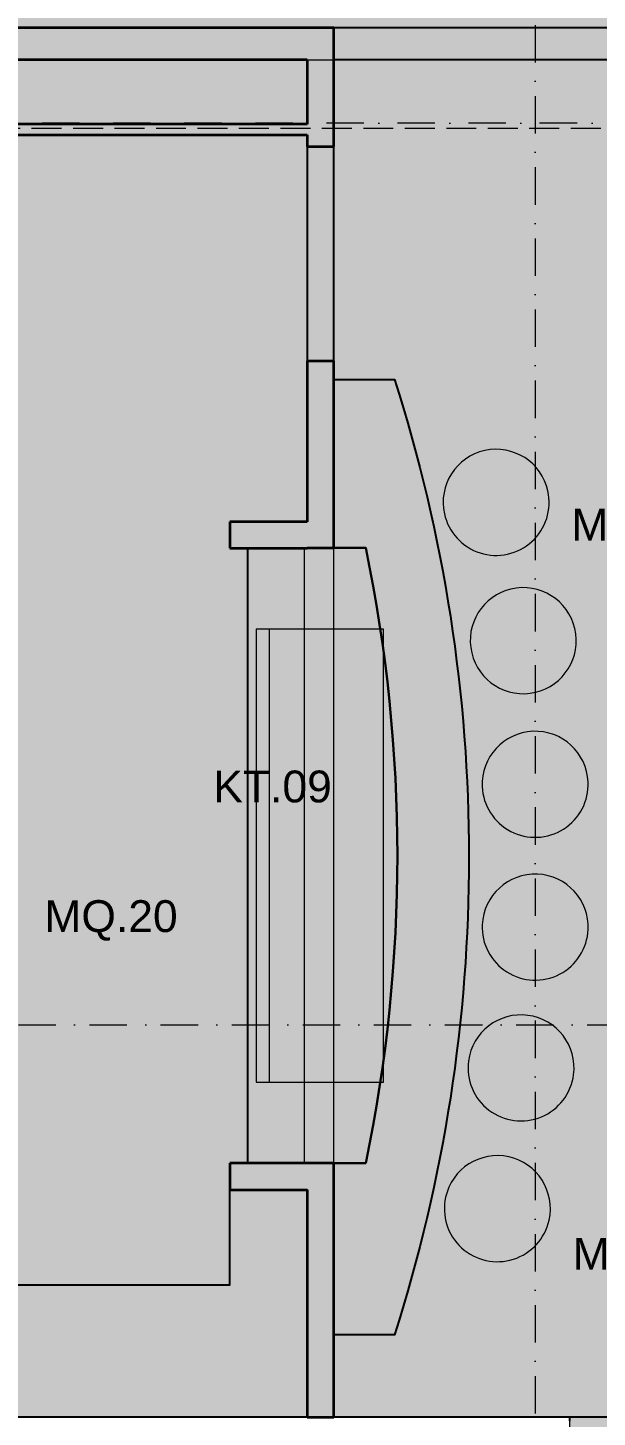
# Model space of a CAD drawing. Header units: millimetres. Extents: x -14278 to 101596, y -22378 to 34603.
# Drawn here: x 13807 to 16493, y 150 to 6700 of the extents above; entities that cross this region are included whole.
import ezdxf
from ezdxf.enums import TextEntityAlignment as Align

# ---------------------------------------------------------------- set-up
doc = ezdxf.new("R2010")
doc.units = ezdxf.units.MM
doc.header["$MEASUREMENT"] = 0
doc.linetypes.add('Dot & Dashed', pattern=[335.138881, 176.388884, -88.194442, 0, -70.555556])
doc.linetypes.add('Hidden Line', pattern=[195.611112, 141.111112, -54.5])
for name, color, linetype in [('A-Ee_40_20-M_GeneralFFAndEInternalFixed', 7, 'Continuous'), ('A-Zz_20_10_90-T_TextFFEInternal', 7, 'Continuous'), ('NewA-Ee_25_10-M_WallsExternal', 7, 'Continuous'), ('NewA-Ee_25_10-M_WallsInternal', 7, 'Continuous'), ('NewA-Ee_30_40-M_Floors', 7, 'Continuous'), ('NewA-Ee_30_60-M_Pavements', 7, 'Continuous'), ('NewA-Ee_40_20-M_GeneralFFAndEInternalFixed', 7, 'Continuous'), ('NewA-Ee_40_20-M_GeneralFFAndEInternalMovable', 7, 'Continuous'), ('NewA-SL-M_SpacesInternal', 7, 'Continuous'), ('NewA-Ss_30_25-M_CeilingAndSoffitSystems', 7, 'Continuous'), ('NewA-Zz_35_40_80-M_GridStructural', 7, 'Continuous'), ('NewA-Zz_50_10_70-P_BoundarySiteRed', 7, 'Continuous'), ('NewA-Zz_50_10_90-P_BoundarySpace', 7, 'Continuous'), ('NewA-Zz_50_90_00-M_GrossInternal', 7, 'Continuous')]:
    doc.layers.add(name, color=color, linetype=linetype)
doc.styles.add('GENERATED_STYLE_1', font='')
doc.styles.get('GENERATED_STYLE_1').set_extended_font_data('Arial')

# ---------------------------------------------------------------- blocks, each defined once
blk = doc.blocks.new('Beam_1_1', base_point=(28050, 0))
at = {"layer": 'NewA-Ee_25_10-M_WallsExternal', "color": 6, "linetype": 'Hidden Line', "lineweight": 13}
blk.add_line((28050, 6225.1), (8350, 6225.1), dxfattribs=at)
blk = doc.blocks.new('HALL_117_9_1', base_point=(18959.3, 7316.1))
at = {"layer": 'NewA-SL-M_SpacesInternal', "color": 253, "linetype": 'Continuous', "lineweight": 13}
blk.add_line((6032.8, 6700.3), (27899.7, 6700.3), dxfattribs=at)
at = {"layer": 'NewA-SL-M_SpacesInternal', "color": 5, "lineweight": 70, "style": 'GENERATED_STYLE_1'}
for tag, height, p in [('ROOM_NAME', 200, (18313.2, 7623.9)), ('ROOM_NUMBER', 150, (18313.2, 7321.1)), ('adj_text', 150, (18313.2, 7085.4))]:
    blk.add_attdef(tag, text='', height=height, dxfattribs=at).set_placement(p, align=Align.TOP_LEFT)
blk = doc.blocks.new('RECREATION_DINING ROOM_118_18_1', base_point=(18506.4, 5622.1))
at = {"layer": 'NewA-SL-M_SpacesInternal', "color": 253, "linetype": 'Continuous', "lineweight": 13}
for p, q in [((17273.6, 6550.3), (15249.9, 6550.3)), ((15249.9, 6550.3), (15249.9, 4248)), ((15249.9, 4248), (15400.7, 4248)), ((15400.7, 1347.6), (15249.9, 1347.6)), ((15249.9, 1347.6), (15249.9, 150.3)), ((15249.9, 150.3), (16200, 150.3)), ((16200, 150.3), (27899.7, 150.3))]:
    blk.add_line(p, q, dxfattribs=at)
blk.add_arc((8431.2, 2797.8), 7118.7, 348.24578, 11.75422, dxfattribs=at)
at = {"layer": 'NewA-SL-M_SpacesInternal', "color": 5, "lineweight": 70, "style": 'GENERATED_STYLE_1'}
for tag, height, p in [('ROOM_NAME', 200, (16634.6, 5929.9)), ('ROOM_NUMBER', 150, (16634.6, 5627.1)), ('adj_text', 150, (16634.6, 5391.4))]:
    blk.add_attdef(tag, text='', height=height, dxfattribs=at).set_placement(p, align=Align.TOP_LEFT)
blk = doc.blocks.new('BAR_119_19_1', base_point=(13074.2, -1043.6))
at = {"layer": 'NewA-SL-M_SpacesInternal', "color": 253, "linetype": 'Continuous', "lineweight": 13}
for p, q in [((15124.9, 6195.8), (13600.5, 6195.8)), ((15124.9, 4371.8), (15124.9, 6195.8)), ((14759.3, 4246.8), (14759.3, 4371.8)), ((14759.3, 4371.8), (15124.9, 4371.8)), ((15124.9, 4246.8), (14759.3, 4246.8)), ((15249.9, 4248), (15124.9, 4248)), ((15124.9, 4248), (15124.9, 4246.8)), ((15400.7, 4248), (15249.9, 4248)), ((14759.3, 1222.6), (14759.3, 1347.6)), ((14759.3, 1347.6), (15249.9, 1347.6)), ((15249.9, 1347.6), (15400.7, 1347.6)), ((15124.9, 1222.6), (14759.3, 1222.6)), ((15124.9, 150.3), (15124.9, 1222.6)), ((13275, 150.3), (15124.9, 150.3))]:
    blk.add_line(p, q, dxfattribs=at)
blk.add_arc((8431.2, 2797.8), 7118.7, 348.24578, 11.75422, dxfattribs=at)
at = {"layer": 'NewA-SL-M_SpacesInternal', "color": 5, "lineweight": 70, "style": 'GENERATED_STYLE_1'}
for tag, height, p in [('ROOM_NAME', 200, (12428.2, -735.7)), ('ROOM_NUMBER', 150, (12428.2, -1038.6)), ('adj_text', 150, (12428.2, -1274.3))]:
    blk.add_attdef(tag, text='', height=height, dxfattribs=at).set_placement(p, align=Align.TOP_LEFT)
blk = doc.blocks.new('Mesh_1_1', base_point=(14339.9, 34603))
at = {"layer": 'NewA-Ee_30_60-M_Pavements', "color": 254, "linetype": 'Continuous', "lineweight": 13, "flags": 128}
blk.add_lwpolyline([(14339.9, 34603, -0.414214), (42830.6, 6112.3, -0.414214), (14339.9, -22378.4, -0.414214), (-14150.7, 6112.3, -0.414214)], format="xyb", close=True, dxfattribs=at)
blk = doc.blocks.new('Slab_4_1', base_point=(11328, 15324.9))
at = {"layer": 'NewA-Ee_30_40-M_Floors', "linetype": 'Continuous', "lineweight": 13}
blk.add_hatch(color=254, dxfattribs=at).paths.add_polyline_path([(11328, 15324.9), (11328, 15099.7), (150.3, 15099.7), (150.3, 9350.5), (-124.9, 9350.5), (-124.9, 8300.5), (150.3, 8300.5), (150.3, 6700.3), (2050.3, 6700.3), (2050.3, 2150.3), (5499.7, 2150.3), (5499.7, 3091.8), (6214.3, 3091.8), (6214.3, 2766.8), (7714.3, 2766.8), (7714.3, 3091.8), (8455.6, 3091.8), (8500.3, 150.3), (16363.1, 150.3), (16363.1, -124.9), (17413.1, -124.9), (17413.1, 150.3), (27899.7, 150.3), (27899.7, 6700.3), (34699.7, 6700.3), (34699.7, 15099.7), (34639.4, 15099.7), (34639.4, 15324.9), (32809.4, 15324.9), (32809.4, 15099.7), (13158, 15099.7), (13158, 15324.9)])
at = {"layer": 'NewA-Ee_30_40-M_Floors', "color": 6, "linetype": 'Continuous', "lineweight": 13, "flags": 128}
blk.add_lwpolyline([(27899.7, 150.3), (17413.1, 150.3), (17413.1, -124.9), (16363.1, -124.9), (16363.1, 150.3), (8500.3, 150.3), (8455.6, 3091.8), (7714.3, 3091.8), (7714.3, 2766.8), (6214.3, 2766.8), (6214.3, 3091.8), (5499.7, 3091.8)], dxfattribs=at)
blk = doc.blocks.new('Slab_6_1', base_point=(17273.6, 6550.3))
at = {"layer": 'NewA-Ss_30_25-M_CeilingAndSoffitSystems', "linetype": 'Continuous', "lineweight": 0}
blk.add_hatch(color=255, dxfattribs=at).paths.add_polyline_path([(17273.6, 6550.3), (15249.9, 6550.3), (15249.9, 150.3), (27899.7, 150.3), (27899.7, 6550), (25956, 6550), (25956, 6144.1), (17273.6, 6144.1)])
at = {"layer": 'NewA-Ss_30_25-M_CeilingAndSoffitSystems', "color": 6, "linetype": 'Continuous', "lineweight": 13, "flags": 128}
blk.add_lwpolyline([(17273.6, 6550.3), (17273.6, 6144.1), (25956, 6144.1), (25956, 6550), (27899.7, 6550), (27899.7, 150.3), (15249.9, 150.3), (15249.9, 6550.3)], close=True, dxfattribs=at)
blk = doc.blocks.new('Slab_18_1', base_point=(32225, 6700.3))
at = {"layer": 'NewA-Ss_30_25-M_CeilingAndSoffitSystems', "linetype": 'Continuous', "lineweight": 0}
blk.add_hatch(color=255, dxfattribs=at).paths.add_polyline_path([(32225, 6700.3), (32225, 8075), (6060, 8075), (6060, 6700.3)])
at = {"layer": 'NewA-Ss_30_25-M_CeilingAndSoffitSystems', "color": 6, "linetype": 'Continuous', "lineweight": 13, "flags": 128}
blk.add_lwpolyline([(32225, 6700.3), (6060, 6700.3), (6060, 8075), (32225, 8075)], close=True, dxfattribs=at)
blk = doc.blocks.new('Slab_19_1', base_point=(12924.2, 4242))
at = {"layer": 'NewA-Ss_30_25-M_CeilingAndSoffitSystems', "linetype": 'Continuous', "lineweight": 0}
blk.add_hatch(color=255, dxfattribs=at).paths.add_polyline_path([(12924.2, 4242), (12924.2, 496.7), (13275, 496.7), (13275, 150.3), (15124.9, 150.3), (15124.9, 1222.6), (14759.3, 1222.6), (14759.3, 1347.6), (15110.7, 1347.6), (15110.9, 4248), (14759.3, 4248), (14759.3, 4371.8), (15124.9, 4371.8), (15124.9, 6192.8), (13600.5, 6192.8), (13600.5, 4242)])
at = {"layer": 'NewA-Ss_30_25-M_CeilingAndSoffitSystems', "color": 6, "linetype": 'Continuous', "lineweight": 13, "flags": 128}
blk.add_lwpolyline([(12924.2, 4242), (13600.5, 4242), (13600.5, 6192.8), (15124.9, 6192.8), (15124.9, 4371.8), (14759.3, 4371.8), (14759.3, 4248), (15110.9, 4248), (15110.7, 1347.6), (14759.3, 1347.6), (14759.3, 1222.6), (15124.9, 1222.6), (15124.9, 150.3), (13275, 150.3), (13275, 496.7), (12924.2, 496.7)], close=True, dxfattribs=at)
blk = doc.blocks.new('Wall_9_1', base_point=(28050, 0))
at = {"layer": 'NewA-Ee_25_10-M_WallsExternal', "linetype": 'Continuous'}
for p in [(16363.1, 133.9), (17413.1, 150.3)]:
    blk.add_line(p, (16363.1, 150.3), dxfattribs=at)
at = {"layer": 'NewA-Ee_25_10-M_WallsExternal', "linetype": 'Continuous', "flags": 128}
blk.add_lwpolyline([(16363.1, 150.3), (16200, 150.3)], dxfattribs=at)
blk = doc.blocks.new('Wall_38_1', base_point=(15249.9, 6700.3))
at = {"layer": 'NewA-Ee_25_10-M_WallsInternal', "color": 92, "linetype": 'Continuous', "lineweight": 35}
for p, q in [((15124.9, 6140.7), (15249.9, 6140.7)), ((15124.9, 5130.7), (15249.9, 5130.7))]:
    blk.add_line(p, q, dxfattribs=at)
at = {"layer": 'NewA-Ee_25_10-M_WallsInternal', "linetype": 'Continuous'}
for p, q in [((15124.9, 6140.7), (15124.9, 5130.7)), ((15249.9, 5130.7), (15249.9, 6140.7))]:
    blk.add_line(p, q, dxfattribs=at)
at = {"layer": 'NewA-Ee_25_10-M_WallsInternal', "color": 92, "linetype": 'Continuous', "lineweight": 35, "flags": 128}
for points in [[(15124.9, 6550.3), (15124.9, 6245.8)], [(15249.9, 6140.7), (15249.9, 6550.3)], [(15124.9, 6195.8), (15124.9, 6140.7)], [(15124.9, 5130.7), (15124.9, 4371.8)], [(15249.9, 4248), (15249.9, 5130.7)], [(15124.9, 4248), (15249.9, 4248)]]:
    blk.add_lwpolyline(points, dxfattribs=at)
blk = doc.blocks.new('Wall_39_1', base_point=(14759.3, 4371.8))
at = {"layer": 'NewA-Ee_25_10-M_WallsInternal', "color": 92, "linetype": 'Continuous', "lineweight": 35, "flags": 128}
for points in [[(15124.9, 4371.8), (14759.3, 4371.8)], [(14759.3, 4371.8), (14759.3, 4246.8)], [(14759.3, 4246.8), (15124.9, 4246.8)]]:
    blk.add_lwpolyline(points, dxfattribs=at)
blk = doc.blocks.new('Wall_47_1', base_point=(14759.3, 1347.6))
at = {"layer": 'NewA-Ee_25_10-M_WallsInternal', "color": 92, "linetype": 'Continuous', "lineweight": 35, "flags": 128}
for points in [[(15249.9, 1347.6), (14759.3, 1347.6)], [(14759.3, 1347.6), (14759.3, 1222.6)], [(14759.3, 1222.6), (15124.9, 1222.6)]]:
    blk.add_lwpolyline(points, dxfattribs=at)
blk = doc.blocks.new('Wall_52_1', base_point=(6032.8, 6700.3))
at = {"layer": 'NewA-Ee_25_10-M_WallsInternal', "color": 92, "linetype": 'Continuous', "lineweight": 35}
blk.add_line((15249.9, 6550.3), (15249.9, 6700.3), dxfattribs=at)
at = {"layer": 'NewA-Ee_25_10-M_WallsInternal', "linetype": 'Continuous'}
for p, q in [((17273.6, 6700.3), (15249.9, 6700.3)), ((15249.9, 6550.3), (17273.6, 6550.3))]:
    blk.add_line(p, q, dxfattribs=at)
at = {"layer": 'NewA-Ee_25_10-M_WallsInternal', "color": 92, "linetype": 'Continuous', "lineweight": 35, "flags": 128}
for points in [[(15249.9, 6700.3), (6032.8, 6700.3)], [(13600.5, 6550.3), (15124.9, 6550.3)]]:
    blk.add_lwpolyline(points, dxfattribs=at)
blk = doc.blocks.new('Wall_53_1', base_point=(7925.2, 6195.8))
at = {"layer": 'NewA-Ee_25_10-M_WallsInternal', "color": 92, "linetype": 'Continuous', "lineweight": 35, "flags": 128}
for points in [[(10000.4, 6245.8), (8225.2, 6245.8)], [(13475.5, 6245.8), (10125.4, 6245.8)], [(15124.9, 6245.8), (13600.5, 6245.8)], [(8225.2, 6195.8), (10000.4, 6195.8)], [(10125.4, 6195.8), (13475.5, 6195.8)], [(13600.5, 6195.8), (15124.9, 6195.8)]]:
    blk.add_lwpolyline(points, dxfattribs=at)
blk = doc.blocks.new('Wall_57_1', base_point=(16200, 0))
at = {"layer": 'NewA-Ee_25_10-M_WallsExternal', "linetype": 'Continuous', "flags": 128}
blk.add_lwpolyline([(16200, 150.3), (12924.2, 150.3)], dxfattribs=at)
blk = doc.blocks.new('Wall_65_1', base_point=(15249.9, 1347.6))
at = {"layer": 'NewA-Ee_25_10-M_WallsInternal', "color": 92, "linetype": 'Continuous', "lineweight": 35, "flags": 128}
for points in [[(15249.9, 150.3), (15249.9, 1347.6)], [(15124.9, 1222.6), (15124.9, 150.3)], [(15124.9, 150.3), (15249.9, 150.3)]]:
    blk.add_lwpolyline(points, dxfattribs=at)
blk = doc.blocks.new('Standard grid marker')
at = {"layer": 'NewA-Zz_35_40_80-M_GridStructural', "color": 6, "linetype": 'Dot & Dashed', "lineweight": 13}
blk.add_line((1000, 0), (18130.8, 0), dxfattribs=at)
at = {"layer": 'NewA-Zz_35_40_80-M_GridStructural', "style": 'GENERATED_STYLE_1'}
blk.add_attdef('AC_MarkerText_1', text='', height=250, rotation=90, dxfattribs=at).set_placement((-250, 14.3), align=Align.MIDDLE_CENTER)
blk = doc.blocks.new('Standard grid marker_2')
at = {"layer": 'NewA-Zz_35_40_80-M_GridStructural', "color": 6, "linetype": 'Dot & Dashed', "lineweight": 13}
blk.add_line((1000, 0), (40175.6, 0), dxfattribs=at)
at = {"layer": 'NewA-Zz_35_40_80-M_GridStructural', "style": 'GENERATED_STYLE_1'}
blk.add_attdef('AC_MarkerText_1', text='', height=250, dxfattribs=at).set_placement((41425.6, 14.3), align=Align.MIDDLE_CENTER)
blk = doc.blocks.new('Standard grid marker_4')
at = {"layer": 'NewA-Zz_35_40_80-M_GridStructural', "color": 6, "linetype": 'Dot & Dashed', "lineweight": 13}
blk.add_line((1000, 0), (40175.6, 0), dxfattribs=at)
blk = doc.blocks.new('Bar Stool 19')
at = {"layer": 'NewA-Ee_40_20-M_GeneralFFAndEInternalMovable', "color": 1, "linetype": 'Continuous', "lineweight": 18}
for start, end in [(0, 180), (180, 0)]:
    blk.add_arc((0, 0), 250, start, end, dxfattribs=at)
blk = doc.blocks.new('Refrigerator 19_2')
at = {"layer": 'NewA-Ee_40_20-M_GeneralFFAndEInternalFixed', "color": 1, "linetype": 'Continuous', "lineweight": 18}
for p, q in [((2135.1875, 600.075), (0, 600.075)), ((0, 600.075), (0, 0)), ((2135.1875, 0), (2135.1875, 600.075)), ((0, 60), (2135.1875, 60)), ((0, 0), (2135.1875, 0))]:
    blk.add_line(p, q, dxfattribs=at)
blk = doc.blocks.new('Label_58_1', base_point=(14536.4, 3283))
at = {"layer": 'A-Zz_20_10_90-T_TextFFEInternal', "insert": (14961.4, 3198.7), "char_height": 150, "attachment_point": 2, "style": 'GENERATED_STYLE_1'}
blk.add_mtext('\\fArial|b0|i0|c0|p34;KT.09\\fArial|b0|i0|c0|p34;\\fArial|b0|i0|c0|p34;\\fArial|b0|i0|c0|p34;\\fArial|b0|i0|c0|p34;\\fArial|b0|i0|c0|p34;\\fArial|b0|i0|c0|p34;\\fArial|b0|i0|c0|p34;\\fArial|b0|i0|c0|p34;\\fArial|b0|i0|c0|p34;\\fArial|b0|i0|c0|p34;\\fArial|b0|i0|c0|p34;\\fArial|b0|i0|c0|p34;\\fArial|b0|i0|c0|p34;\\fArial|b0|i0|c0|p34;\\fArial|b0|i0|c0|p34;\\fArial|b0|i0|c0|p34;\\fArial|b0|i0|c0|p34;\\fArial|b0|i0|c0|p34;\\fArial|b0|i0|c0|p34;\\fArial|b0|i0|c0|p34;\\fArial|b0|i0|c0|p34;\\fArial|b0|i0|c0|p34;\\fArial|b0|i0|c0|p34;\\fArial|b0|i0|c0|p34;\\fArial|b0|i0|c0|p34;\\fArial|b0|i0|c0|p34;\\fArial|b0|i0|c0|p34;\\fArial|b0|i0|c0|p34;\\fArial|b0|i0|c0|p34;}', dxfattribs=at)
blk = doc.blocks.new('Label_100_1', base_point=(16265.7, 1079.7))
at = {"layer": 'A-Zz_20_10_90-T_TextFFEInternal', "insert": (16690.7, 995.4), "char_height": 150, "attachment_point": 2, "style": 'GENERATED_STYLE_1'}
blk.add_mtext('\\fArial|b0|i0|c0|p34;MQ.30\\fArial|b0|i0|c0|p34;\\fArial|b0|i0|c0|p34;\\fArial|b0|i0|c0|p34;\\fArial|b0|i0|c0|p34;\\fArial|b0|i0|c0|p34;\\fArial|b0|i0|c0|p34;\\fArial|b0|i0|c0|p34;\\fArial|b0|i0|c0|p34;\\fArial|b0|i0|c0|p34;\\fArial|b0|i0|c0|p34;\\fArial|b0|i0|c0|p34;\\fArial|b0|i0|c0|p34;\\fArial|b0|i0|c0|p34;\\fArial|b0|i0|c0|p34;\\fArial|b0|i0|c0|p34;\\fArial|b0|i0|c0|p34;\\fArial|b0|i0|c0|p34;\\fArial|b0|i0|c0|p34;\\fArial|b0|i0|c0|p34;\\fArial|b0|i0|c0|p34;\\fArial|b0|i0|c0|p34;\\fArial|b0|i0|c0|p34;\\fArial|b0|i0|c0|p34;\\fArial|b0|i0|c0|p34;\\fArial|b0|i0|c0|p34;\\fArial|b0|i0|c0|p34;\\fArial|b0|i0|c0|p34;\\fArial|b0|i0|c0|p34;\\fArial|b0|i0|c0|p34;}', dxfattribs=at)
blk = doc.blocks.new('Label_105_1', base_point=(16260, 4516.9))
at = {"layer": 'A-Zz_20_10_90-T_TextFFEInternal', "insert": (16685, 4432.6), "char_height": 150, "attachment_point": 2, "style": 'GENERATED_STYLE_1'}
blk.add_mtext('\\fArial|b0|i0|c0|p34;MQ.30\\fArial|b0|i0|c0|p34;\\fArial|b0|i0|c0|p34;\\fArial|b0|i0|c0|p34;\\fArial|b0|i0|c0|p34;\\fArial|b0|i0|c0|p34;\\fArial|b0|i0|c0|p34;\\fArial|b0|i0|c0|p34;\\fArial|b0|i0|c0|p34;\\fArial|b0|i0|c0|p34;\\fArial|b0|i0|c0|p34;\\fArial|b0|i0|c0|p34;\\fArial|b0|i0|c0|p34;\\fArial|b0|i0|c0|p34;\\fArial|b0|i0|c0|p34;\\fArial|b0|i0|c0|p34;\\fArial|b0|i0|c0|p34;\\fArial|b0|i0|c0|p34;\\fArial|b0|i0|c0|p34;\\fArial|b0|i0|c0|p34;\\fArial|b0|i0|c0|p34;\\fArial|b0|i0|c0|p34;\\fArial|b0|i0|c0|p34;\\fArial|b0|i0|c0|p34;\\fArial|b0|i0|c0|p34;\\fArial|b0|i0|c0|p34;\\fArial|b0|i0|c0|p34;\\fArial|b0|i0|c0|p34;\\fArial|b0|i0|c0|p34;\\fArial|b0|i0|c0|p34;}', dxfattribs=at)
blk = doc.blocks.new('Label_106_1', base_point=(13774.4, 2671.7))
at = {"layer": 'A-Zz_20_10_90-T_TextFFEInternal', "insert": (14199.4, 2587.5), "char_height": 150, "attachment_point": 2, "style": 'GENERATED_STYLE_1'}
blk.add_mtext('\\fArial|b0|i0|c0|p34;MQ.20\\fArial|b0|i0|c0|p34;\\fArial|b0|i0|c0|p34;\\fArial|b0|i0|c0|p34;\\fArial|b0|i0|c0|p34;\\fArial|b0|i0|c0|p34;\\fArial|b0|i0|c0|p34;\\fArial|b0|i0|c0|p34;\\fArial|b0|i0|c0|p34;\\fArial|b0|i0|c0|p34;\\fArial|b0|i0|c0|p34;\\fArial|b0|i0|c0|p34;\\fArial|b0|i0|c0|p34;\\fArial|b0|i0|c0|p34;\\fArial|b0|i0|c0|p34;\\fArial|b0|i0|c0|p34;\\fArial|b0|i0|c0|p34;\\fArial|b0|i0|c0|p34;\\fArial|b0|i0|c0|p34;\\fArial|b0|i0|c0|p34;\\fArial|b0|i0|c0|p34;\\fArial|b0|i0|c0|p34;\\fArial|b0|i0|c0|p34;\\fArial|b0|i0|c0|p34;\\fArial|b0|i0|c0|p34;\\fArial|b0|i0|c0|p34;\\fArial|b0|i0|c0|p34;\\fArial|b0|i0|c0|p34;\\fArial|b0|i0|c0|p34;\\fArial|b0|i0|c0|p34;}', dxfattribs=at)

msp = doc.modelspace()

# ---------------------------------------------------------------- hatches: boundary and pattern name
at = {"layer": 'A-Ee_40_20-M_GeneralFFAndEInternalFixed', "linetype": 'Continuous', "lineweight": 13}
for points in [[(15400.7, 1347.6, 0.102936), (15400.7, 4248), (15249.9, 4248), (15249.9, 5042.6), (15536.7, 5042.6, -0.155819), (15536.7, 539.4), (15249.9, 539.4), (15249.9, 1347.6)], [(15400.7, 1347.6), (14844, 1347.6), (14844, 4248), (15400.7, 4248, -0.102936)], [(14759.3, 1222.6), (15124.9, 1222.6), (15124.9, 150.3), (13275, 150.3), (13275, 496.7), (12924.2, 496.7), (12924.2, 3326.9), (13543.5, 3326.9), (13543.5, 774.5), (14759.3, 774.5)]]:
    msp.add_hatch(color=11, dxfattribs=at).paths.add_polyline_path(points)
at = {"layer": 'NewA-Zz_50_90_00-M_GrossInternal', "linetype": 'Continuous', "lineweight": 140}
msp.add_hatch(color=1, dxfattribs=at).paths.add_polyline_path([(150.3, 15099.7), (34699.7, 15099.7), (34699.7, 6700.3), (27899.7, 6700.3), (27899.7, 150.3), (8500.3, 150.3), (8500.3, 3091.8), (5499.7, 3091.8), (5499.7, 2150.3), (2050.3, 2150.3), (2050.3, 6700.3), (150.3, 6700.3)])

# ---------------------------------------------------------------- linework, layer by layer
at = {"layer": 'A-Ee_40_20-M_GeneralFFAndEInternalFixed', "linetype": 'Continuous', "flags": 128}
for points in [[(15400.7, 1347.6, 0.102936), (15400.7, 4248), (15249.9, 4248), (15249.9, 5042.6), (15536.7, 5042.6, -0.155819), (15536.7, 539.4), (15249.9, 539.4), (15249.9, 1347.6)], [(15400.7, 1347.6), (14844, 1347.6), (14844, 4248), (15400.7, 4248, -0.102936)]]:
    msp.add_lwpolyline(points, format="xyb", close=True, dxfattribs=at)
msp.add_lwpolyline([(14759.3, 1222.6), (15124.9, 1222.6), (15124.9, 150.3), (13275, 150.3), (13275, 496.7), (12924.2, 496.7), (12924.2, 3326.9), (13543.5, 3326.9), (13543.5, 774.5), (14759.3, 774.5)], close=True, dxfattribs=at)
at = {"layer": 'NewA-Zz_50_10_70-P_BoundarySiteRed', "color": 1, "linetype": 'Continuous', "lineweight": 140}
msp.add_circle((14339.9, 6112.3), 28490.7, dxfattribs=at)
at = {"layer": 'NewA-Zz_50_10_90-P_BoundarySpace', "color": 1, "linetype": 'Continuous', "lineweight": 18}
for p, q in [((15249.9, 4248), (15400.7, 4248)), ((15249.9, 1347.6), (15400.7, 1347.6))]:
    msp.add_line(p, q, dxfattribs=at)
msp.add_arc((8431.2, 2797.8), 7118.7, 348.24578, 11.75422, dxfattribs=at)
at = {"layer": 'NewA-Zz_50_90_00-M_GrossInternal', "linetype": 'Continuous', "flags": 128}
msp.add_lwpolyline([(150.3, 15099.7), (34699.7, 15099.7), (34699.7, 6700.3), (27899.7, 6700.3), (27899.7, 150.3), (8500.3, 150.3), (8500.3, 3091.8), (5499.7, 3091.8), (5499.7, 2150.3), (2050.3, 2150.3), (2050.3, 6700.3), (150.3, 6700.3)], close=True, dxfattribs=at)

# ---------------------------------------------------------------- block references
at = {"layer": 'A-Zz_20_10_90-T_TextFFEInternal', "color": 6, "linetype": 'Continuous', "lineweight": 13}
for name, p in [('Label_105_1', (16260, 4516.9)), ('Label_58_1', (14536.4, 3283)), ('Label_106_1', (13774.4, 2671.7)), ('Label_100_1', (16265.7, 1079.7))]:
    msp.add_blockref(name, p, dxfattribs=at)
at = {"layer": 'NewA-Ee_25_10-M_WallsExternal', "color": 6, "lineweight": 13}
msp.add_blockref('Beam_1_1', (28050, 0), dxfattribs=at)
at = {"layer": 'NewA-Ee_25_10-M_WallsExternal', "color": 92, "lineweight": 35}
for name, p in [('Wall_57_1', (16200, 0)), ('Wall_9_1', (28050, 0))]:
    msp.add_blockref(name, p, dxfattribs=at)
at = {"layer": 'NewA-Ee_25_10-M_WallsInternal', "color": 92, "lineweight": 35}
for name, p in [('Wall_52_1', (6032.8, 6700.3)), ('Wall_38_1', (15249.9, 6700.3)), ('Wall_53_1', (7925.2, 6195.8)), ('Wall_39_1', (14759.3, 4371.8)), ('Wall_47_1', (14759.3, 1347.6)), ('Wall_65_1', (15249.9, 1347.6))]:
    msp.add_blockref(name, p, dxfattribs=at)
at = {"layer": 'NewA-Ee_30_40-M_Floors', "color": 6, "linetype": 'Continuous', "lineweight": 13}
msp.add_blockref('Slab_4_1', (11328, 15324.9), dxfattribs=at)
at = {"layer": 'NewA-Ee_30_60-M_Pavements', "color": 254, "lineweight": 13}
msp.add_blockref('Mesh_1_1', (14339.9, 34603), dxfattribs=at)
at = {"layer": 'NewA-Ee_40_20-M_GeneralFFAndEInternalFixed', "color": 6, "linetype": 'Continuous', "lineweight": 13, "zscale": 1000, "rotation": 270}
msp.add_blockref('Refrigerator 19_2', (14884.7, 3865.4), dxfattribs=at)
at = {"layer": 'NewA-Ee_40_20-M_GeneralFFAndEInternalMovable', "color": 6, "linetype": 'Continuous', "lineweight": 13, "zscale": 1000}
for p, rotation in [((16015.9, 4463.1), 12.42438790314174), ((16143.7, 3811), 7.50935847809525), ((16200, 3133.9), 2.485503076087674), ((16200, 2460.6), 357.5065301829358), ((16133.3, 1796.9), 352.5711416435937), ((16021.6, 1133.4), 347.5914840812335)]:
    msp.add_blockref('Bar Stool 19', p, dxfattribs=dict(at, rotation=rotation))
at = {"layer": 'NewA-SL-M_SpacesInternal', "linetype": 'Continuous'}
for name, p in [('HALL_117_9_1', (18959.3, 7316.1)), ('RECREATION_DINING ROOM_118_18_1', (18506.4, 5622.1)), ('BAR_119_19_1', (13074.2, -1043.6))]:
    msp.add_blockref(name, p, dxfattribs=at)
at = {"layer": 'NewA-Ss_30_25-M_CeilingAndSoffitSystems', "color": 6, "linetype": 'Continuous', "lineweight": 13}
for name, p in [('Slab_18_1', (32225, 6700.3)), ('Slab_6_1', (17273.6, 6550.3)), ('Slab_19_1', (12924.2, 4242))]:
    msp.add_blockref(name, p, dxfattribs=at)
at = {"layer": 'NewA-Zz_35_40_80-M_GridStructural', "color": 1, "linetype": 'Continuous', "lineweight": 18, "zscale": 1000}
for name, p, rotation in [('Standard grid marker', (16200, 17770.2), 270), ('Standard grid marker_4', (39523.3, 6250), 180)]:
    msp.add_blockref(name, p, dxfattribs=dict(at, rotation=rotation))
for p in [(-1652.3, 6550), (-1652.3, 2000)]:
    msp.add_blockref('Standard grid marker_2', p, dxfattribs=at)

doc.saveas('drawing.dxf')
